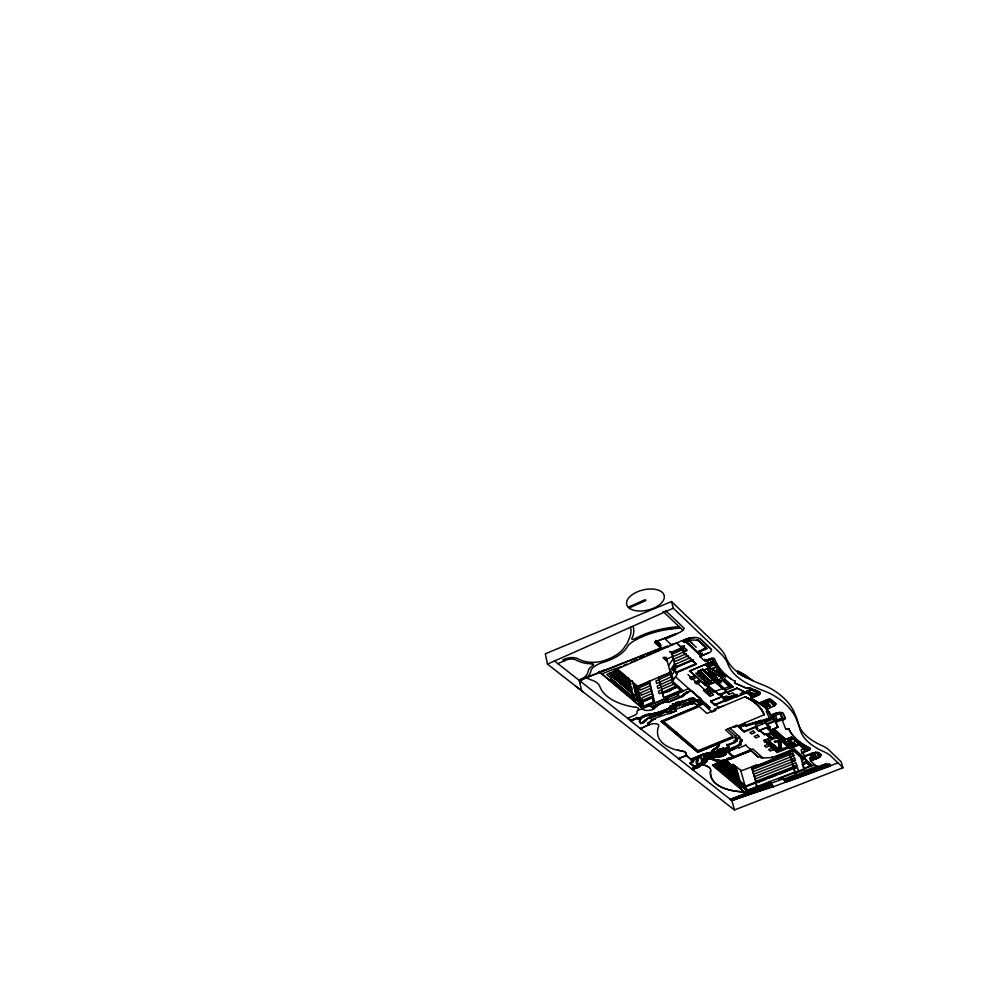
<?xml version="1.0" encoding="UTF-8"?>
<svg xmlns="http://www.w3.org/2000/svg" width="999" height="999" viewBox="0 0 999 999"><rect width="100%" height="100%" fill="white"/><g stroke="black" fill="none" stroke-linecap="round" stroke-linejoin="round"><path stroke-width="1.5" d="M712 751.847L711.962 751.423A5.02 2.323 -13.3 0 1 712.312 750.499L712.437 750.336M735.426 737.999L735.626 738.748L739.66 737.1L739.46 736.35M821.128 755.182L819.205 757.504L810.589 760.926L809.652 757.866L812.861 756.58L813.373 758.241L809.465 754.557M701.173 756.505A77.01 35.752 -11.8 0 1 701.96 760.851A8.329 3.846 -12.9 0 1 701.96 761.488L699.874 764.597L700.349 763.823C691.146 763.261 707.292 763.648 702.534 763.436M653.97 715.771L650.898 717.369L648.413 715.284L645.317 716.096L641.533 718.119L639.635 721.403L640.072 719.23L638.836 717.519M692.482 769.442L695.279 768.468L693.094 768.006L696.091 766.37L697.664 763.91L696.865 765.434M703.458 755.444L704.457 760.739L703.383 762.936M703.671 762.999L704.382 760.576M770.416 782.342L744.58 791.945A61.963 27.997 -13.9 0 1 710.464 772.04L710.714 770.254A13.362 6.106 -12.8 0 0 709.665 767.919L709.365 767.557A28.509 12.999 -12.6 0 0 701.46 764.36L702.11 763.785M759.902 694.155L760.276 693.306A3.709 1.786 -14.3 0 0 759.577 692.207L759.078 691.957A109.316 51.786 -12.7 0 0 755.344 690.309L755.294 690.122A109.303 51.786 -12.7 0 1 759.015 691.77L759.527 692.02A3.709 1.786 -14.3 0 1 760.214 693.106L759.252 694.717L751.098 698.114M696.191 762.037L696.703 760.726L696.415 763.086M696.89 761.925L697.19 763.086L697.926 759.802M698.039 760.089C697.015 757.017 698.426 760.801 696.99 762.537M712.986 752.172L712.811 751.423A4.171 1.936 -13.3 0 1 712.961 750.873L718.156 747.115A8.329 3.884 -13.2 0 0 719.405 744.392L718.606 742.931M821.141 755.319L820.504 754.482A48.963 21.903 -13.8 0 0 818.743 752.871L818.481 752.672A2.398 1.074 -14.5 0 0 817.569 752.384C812.549 751.623 785.089 763.973 815.109 752.759A5.07 2.273 -14.5 0 1 817.632 752.572A2.398 1.074 -14.5 0 1 818.543 752.846L818.805 753.059A48.963 21.891 -13.8 0 1 820.566 754.67M701.51 758.378L701.61 762.774M721.378 756.293L725.349 754.208L725.511 751.698M704.332 760.027L704.482 760.951L704.295 759.427L705.157 758.803A7.043 3.247 -13.1 0 1 713.298 757.067A13.449 6.231 -13.3 0 0 721.478 756.53C731.705 752.297 723.438 751.822 717.382 753.258C717.894 747.564 717.844 755.281 716.295 751.373M734.59 682.929L735.014 683.129A96.766 48.064 -15.6 0 0 738.673 684.665L746.503 688.149L750.386 688.099L746.553 688.348L738.723 684.864A96.766 48.064 -15.6 0 1 735.077 683.316L734.652 680.893M734.652 683.116L735.027 681.093M698.476 767.132L702.309 764.073A12.575 5.757 -13.1 0 0 701.186 764.959A9.865 4.545 -12.8 0 1 695.242 768.406C704.295 765.983 688.336 769.242 694.929 766.907M705.431 762.637L706.58 760.714L705.294 762.287M706.88 760.951C709.377 760.576 699.899 765.758 706.98 761.325M696.803 761.101C697.14 758.478 697.789 759.715 696.59 761.463M716.745 752.971L729.745 749.225L740.858 744.705L740.659 743.968M700.836 763.711L700.886 763.623A42.845 19.53 -13.5 0 1 701.498 762.624A8.329 3.846 -12.9 0 0 701.922 761.713M700.948 763.298L700.761 764.16M701.473 762.999L701.048 763.661M700.536 764.235L700.374 764.51A8.591 3.959 -12.8 0 1 694.118 768.131L694.48 768.706L692.419 769.542L694.417 768.456M700.336 764.884C696.353 766.171 693.281 771.952 700.099 764.21M821.091 755.431L819.093 757.142M668.518 665.834L673.164 658.703M669.854 670.966L674.512 663.848M671.191 676.123L675.873 669.018M767.507 708.616L760.426 702.472L763.161 704.395L769.804 701.648L774.15 706.093L775.898 703.858L771.216 699.625A3.059 1.461 -14.4 0 0 767.794 699.462L759.602 703.096L767.844 699.65A3.059 1.461 -14.4 0 1 771.265 699.824L775.948 704.045L774.512 705.918L767.557 708.815L766.92 706.655L764.235 703.771M685.077 648.289L686.825 649.912L682.954 651.598L696.003 663.686L675.749 672.364L677.235 674.2L672.539 681.293L683.628 691.158L642.744 708.478L599.45 672.065M671.952 669.567L672.539 668.631A7.093 5.944 -47.8 0 1 674.125 667.157L674.575 666.857A7.093 5.944 -47.8 0 1 676.985 665.883L677.022 666.021A7.093 5.944 -47.8 0 0 674.6 666.995L674.15 667.282A7.093 5.944 -47.8 0 0 672.577 668.756L671.952 669.567L674.238 671.615M712 751.548A5.02 2.323 -13.3 0 1 712.349 750.624L713.748 749.4M716.495 752.122L718.98 750.311M667.145 700.099L651.947 707.092L667.27 700.611L669.03 702.147L681.38 696.927L691.033 690.409L700.886 698.963L690.996 690.471M682.904 696.091L684.777 693.393M696.003 765.996L699.462 764.223M696.091 766.37L699.874 764.597M699.163 766.733L701.498 764.485A28.509 12.999 -12.6 0 1 709.39 767.682L709.365 767.557M671.728 645.129L665.222 639.135L675.861 634.49L675.486 633.89L654.657 642.182L678.845 632.842A12.962 6.606 -11.3 0 0 682.579 630.544L684.34 628.421L665.434 610.501M712.612 750.311L713.323 749.7M642.432 716.595L639.972 718.843L636.925 717.844L630.544 720.529M684.465 694.08L689.809 690.933M715.434 753.783C719.53 751.885 711.912 757.941 712.599 753.758M670.616 707.267L671.316 707.804L670.142 708.541A35.29 17.458 -12.7 0 1 650.324 715.059L648.563 714.934L650.224 714.672M670.953 707.055L669.817 707.704A35.127 17.383 -12.7 0 1 648.226 714.51L645.004 714.909M671.053 707.442L670.441 706.755L673.613 705.419L670.541 707.13L671.316 707.804M648.314 714.897A35.14 17.383 -12.7 0 0 669.954 708.116L671.216 707.429M713.611 754.732L715.484 753.733M717.507 747.664L717.344 746.89M704.982 759.49L706.63 760.501L705.257 759.54L704.407 760.027M714.173 749L716.857 747.389A7.505 3.496 -13.2 0 0 718.543 744.442L717.931 743.905L697.727 752.16L661.226 721.478L702.996 703.845L661.226 721.478M714.71 748.863L716.882 747.514A7.505 3.496 -13.2 0 0 718.581 744.567L718.543 744.442M819.005 757.105L819.854 756.493M713.561 753.433C714.922 757.642 722.377 754.145 725.311 752.334L725.112 751.585M712.212 755.556L718.93 755.244L725.848 752.759M686.45 692.544L685.701 693.531M782.329 720.529L785.426 718.456L782.329 720.529L785.701 728.895L788.748 728.746L785.701 728.895M697.002 765.396L695.341 766.345M715.421 754.507L716.882 753.283L720.304 752.996A15.996 7.443 -13.4 0 0 724.987 752.347L724.874 751.41L726.548 751.036A26.886 12.575 -13.4 0 0 729.695 749.937M723.513 750.699L719.18 752.459L726.111 751.51L737.05 746.228L737.799 747.052L726.161 752.072M728.021 750.749L728.221 751.498A28.809 13.474 -13.4 0 0 737.487 747.24L737.974 747.04M682.392 696.028L681.555 696.415M730.744 749.849L736.213 746.728L736.638 747.801M718.343 751.473L729.208 747.527L726.985 745.017M760.551 703.771L764.235 706.817L751.148 698.301L750.087 694.667L751.186 694.093M751.148 698.301L758.778 694.767M591.858 663.786L590.996 663.786A25.375 12.9 -9.9 0 1 581.668 662.362A40.36 20.617 -10.1 0 1 575.886 659.927L575.349 659.665A7.48 3.784 -9.3 0 0 568.581 659.34L567.819 659.527A9.703 4.908 -9.3 0 0 564.76 660.689L562.774 659.939A12.525 6.331 -9.3 0 1 567.095 658.241A10.24 5.182 -9.3 0 1 578.009 658.778A37.687 19.243 -10.1 0 0 583.416 661.063A22.665 11.526 -9.9 0 0 601.198 661.475L604.994 660.289A34.953 17.882 -9.8 0 0 623.788 648.201L625.099 646.178A24.088 12.15 -10.7 0 1 626.947 643.955L629.882 636.937A50.662 26.136 -9.7 0 0 630.419 627.272M695.242 766.37C693.418 767.232 696.078 764.759 695.716 766.558M713.461 754.307L715.421 753.333L703.408 755.256L703.845 757.479A78.484 36.439 -11.9 0 1 704.095 758.94L704.17 761.45A10.664 4.92 -12.9 0 1 703.82 762.324M616.883 669.118L682.305 640.521L684.365 642.444L686.738 641.37M704.782 757.03L704.532 757.13M718.468 750.461L719.43 750.124M695.616 766.183L694.904 766.133M714.223 754.482L715.409 754.183L715.072 752.597M715.059 754.345L713.373 754.807M675.586 634.24L677.197 633.503M778.346 748.563L778.92 748.089M628.259 607.217L645.029 599.7L645.878 600.499L629.12 608.004M793.506 710.664A198.339 93.219 -11.6 0 0 791.358 707.03A167.632 78.896 -12 0 0 776.71 692.295L773.85 690.384A119.992 56.856 -12.7 0 0 765.022 685.764C749.762 679.595 730.968 672.851 725.224 655.519A122.577 61.526 -12.1 0 0 718.081 646.341L671.528 601.56L545.317 653.771L547.477 664.123L734.452 809.977L842.994 767.731L841.058 761.688L829.582 750.574A59.003 26.386 -13.8 0 0 822.377 745.816A159.241 73.164 -16.8 0 1 809.764 738.636A126.136 57.892 -16.4 0 1 802.322 731.505L801.26 730.032A109.902 50.462 -16.1 0 1 799.125 726.148L798.488 724.525A111.164 51.036 -16.2 0 1 797.751 721.977A196.616 92.407 -11.6 0 0 796.702 718.156L793.506 710.664M842.994 767.731L831.505 756.655A59.153 26.286 -13.8 0 0 824.287 751.922A159.678 72.915 -16.8 0 1 811.663 744.779A126.473 57.692 -16.3 0 1 804.22 737.687L803.159 736.213A110.19 50.287 -16.1 0 1 801.023 732.342L800.386 730.719A111.451 50.862 -16.1 0 1 799.662 728.184A197.115 92.083 -11.6 0 0 798.613 724.375L795.416 716.907A198.851 92.895 -11.5 0 0 793.268 713.298A168.069 78.609 -12 0 0 778.621 698.613L775.748 696.703A120.305 56.656 -12.7 0 0 766.92 692.107C751.66 685.976 732.829 679.32 727.072 662A122.914 61.339 -12.1 0 0 719.917 652.859L673.314 608.229L547.477 664.123M600.849 671.453L605.044 669.63M621.003 666.595L616.72 668.468L637.512 686.35L641.196 701.423M623.863 665.359L626.723 664.11M631.006 662.25L636.713 659.765M639.572 658.516L643.856 656.655M646.715 655.406L650.998 653.546M653.858 652.297L656.718 651.061M669.817 645.354L673.676 643.668M694.967 637.662L688.323 638.498L682.504 640.721L686.987 638.811A11.863 6.081 -13.8 0 1 693.631 637.487L694.917 637.474A11.863 6.081 -13.8 0 1 700.187 638.686L711.463 649.55M684.49 645.816L681.73 647.015L683.129 652.247L696.191 664.335L675.911 673.014L674.55 667.819L693.431 659.715M681.793 647.277L684.377 646.153M672.389 654.033L669.505 651.385L671.49 652.297L682.866 647.364M610.202 673.226L611.425 678.458L610.289 678.958L635.052 699.837L633.341 700.574L633.179 699.924L634.952 701.41M671.59 652.684L682.966 647.752M683.516 649.225L672.265 654.108L672.939 656.668M664.972 657.866L666.308 657.292M673.014 656.355L666.533 659.153L664.285 657.117L662.949 657.692L667.494 661.8M672.664 656.78L687 650.574L682.192 646.091L680.381 646.877L676.261 642.557L680.007 646.028M665.534 660.027L666.87 659.452M557.854 663.648L564.76 660.689M686.238 653.771L673.613 659.228L674.288 661.8L688.336 655.744M627.896 677.984L628.546 680.694L616.008 669.455M706.468 647.714L699.088 651.36L706.768 648.051L701.71 643.244M698.938 650.973L699.263 652.01L706.942 648.713L698.85 641.021A10.952 5.594 -13.7 0 0 688.024 640.933L684.365 642.444M690.446 657.717L674.962 664.372L675.636 666.957L691.133 660.289M702.334 653.196L699.562 654.382L700.237 656.88L704.807 661.151L709.939 658.878M629.782 685.789L613.411 671.34L614.023 673.925L630.394 688.348L629.782 685.789L631.543 687.3L632.167 689.847L630.394 688.348M705.157 758.803L707.754 758.828L706.917 759.59M699.263 652.01L702.772 655.307L708.466 652.859M702.772 655.307L708.516 653.046A5.37 2.722 -13.9 0 0 711.525 649.75L700.237 638.885M700.237 656.88L702.821 655.506M674.625 668.081L692.145 660.551M637.512 686.35L671.216 671.89M649.275 681.718L637.599 686.725L633.391 683.116M658.716 677.672L671.316 672.265M649.662 683.241L639.535 687.574L640.159 690.109L650.287 685.776M671.74 673.776L655.968 680.956L656.618 683.491L660.077 682.017L660.714 684.552L657.255 686.038L657.904 688.586L672.315 682.005M707.717 659.952L709.927 659.003A4.371 2.198 -13.9 0 1 711.051 658.616L713.161 658.341A2.098 1.049 -14 0 1 714.372 658.828A111.676 56.056 -12.1 0 1 715.858 661.825L716.645 663.611M707.579 659.964L709.989 659.203A4.371 2.198 -13.9 0 1 711.113 658.816L711.5 658.716A4.371 2.198 -13.9 0 1 713.061 658.528A2.098 1.061 -14 0 1 714.435 659.028M780.669 712.874L783.191 719.268L775.761 722.439L775.199 721.253M672.402 676.311L660.077 682.017M635.052 699.837L633.816 694.667L632.492 695.242L628.483 678.608M671.815 678.458L673.164 677.884M708.591 662.911L689.36 671.141L709.19 662.924L709.477 663.96L706.33 665.309L706.53 666.058M675.037 677.522L675.898 677.147L710.014 707.717L708.091 708.516M650.923 688.311L640.784 692.657L641.408 695.192L651.56 690.858M673.064 678.858L660.714 684.552M711.263 662.062L713.149 661.65M706.455 664.909C715.609 662.112 702.796 665.346 707.567 665.446L713.211 663.036M703.121 669.13L697.851 671.465L702.522 669.255L705.731 672.339M714.073 664.697L708.316 667.557L711.3 669.005L716.083 666.97L714.747 664.872M716.283 681.193L714.073 679.158L710.339 681.043L700.848 671.665L708.591 680.631L700.961 671.915M666.545 658.116L673.164 683.628L674.5 683.054M705.893 681.568L698.801 672.627L706.018 681.817L703.034 683.079L689.909 670.941L702.984 682.879L705.956 681.618L702.921 682.829M709.34 668.056L703.92 670.067M696.041 672.851L696.328 673.888L698.801 672.627M702.572 669.455L711.875 678.546L703.833 670.479L704.507 670.404M649.35 680.968L654.932 703.308L653.933 702.472L643.456 706.917L642.195 701.773L638.636 698.763L637.325 699.325L633.304 682.742M652.197 693.418L642.032 697.752L642.657 700.299L652.834 695.966M674.387 683.953L661.688 689.372L662.662 692.22L659.19 693.693L658.541 691.133L662.012 689.66M712.774 677.959C692.569 662.437 717.157 678.171 711.825 678.358M720.341 681.056L720.891 683.004L717.582 679.932L717.045 677.984L708.016 670.092L722.727 677.759L714.672 681.168L714.073 679.158M719.268 673.251L725.137 676.76L709.278 667.856L703.97 670.254L705.481 671.478L704.045 670.004M708.066 670.292L708.716 670.017M709.278 667.557L711.251 669.118L716.271 666.982L715.409 667.594M676.473 685.913L662.662 692.22M696.328 673.888L699.063 676.41L700.786 675.674M642.195 701.773L652.659 697.327L653.309 697.889L649.188 681.343M664.26 698.501L664.46 699.275L662.175 693.281L677.235 686.887M716.945 670.129L714.972 670.966L711.338 668.618M678.696 686.538L662.637 693.368L663.711 697.614L681.143 690.222L681.318 690.871L663.473 698.426M714.897 670.704L717.007 670.317M667.057 692.057L671.291 690.259M712.075 673.501L712.911 673.151M698.988 676.123L701.723 678.621L702.772 678.171M715.022 671.153L716.97 672.102L718.493 671.453M716.97 672.102L718.568 671.678M719.417 673.776L720.341 673.064L717.032 672.327M708.928 679.595L710.401 680.931L714.123 679.345M708.978 679.795L701.186 671.603M703.883 670.666L711.738 678.608L713.036 678.159M643.98 707.379L648.076 705.644M654.595 703.034L664.135 698.988M683.304 690.871L688.673 688.598M708.528 680.444L701.048 671.653M709.015 681.618L706.093 682.841L705.818 681.817M722.826 675.624L723.551 675.112M704.208 684.015L709.515 681.768L704.27 684.203L712.762 691.558L714.522 691.458L707.779 685.277L705.956 685.202M649.775 704.645L651.685 706.867L667.007 700.386L665.309 698.913M666.633 698.351L668.331 699.824L678.633 695.466L678.433 694.692M700.848 672.29L709.253 682.504L711.088 681.73L710.739 680.456M689.797 690.983L687.462 692.357M725.137 676.448L724.025 675.361L725.399 676.648M722.677 677.572L709.003 671.465L708.628 670.142M725.349 676.448L711.288 669.005M705.494 685.177L715.446 681.793M627.647 718.256L633.403 715.821A5.794 2.835 -12.3 0 0 637.037 712A3.521 1.723 -12.5 0 1 639.085 709.715A3.521 1.723 -12.5 0 1 643.269 709.627A8.342 4.096 -12.6 0 0 650.824 710.089A4.708 2.31 -12.6 0 0 654.432 708.166A18.157 8.841 -12.9 0 1 659.078 704.495A10.952 5.357 -12.9 0 1 668.955 701.76M707.579 684.74L714.984 681.618M650.424 705.906L653.895 708.753L649.575 705.581M670.304 701.173L681.206 696.178M707.779 685.277L715.609 682.192L722.364 688.598L724.5 689.223M715.659 682.379L722.826 688.611M723.288 688.636L716.058 682.217M713.998 679.27L724.2 688.686L724.824 690.371L733.066 686.925L724.837 679.083L716.608 682.816M716.47 682.829L724.837 679.083M554.433 660.963L630.569 720.554L636.887 717.894M630.444 720.142L630.669 720.941L636.975 718.281L639.822 719.38A9.141 4.433 -12.5 0 0 640.084 722.477L640.809 723.588L643.98 722.527L643.381 721.465L645.916 720.704L645.242 719.767M630.869 720.941L636.912 718.393M637.612 718.493L638.898 717.956M638.998 718.343L637.712 718.88L637.549 718.056M672.339 703.97L672.639 704.745L679.058 702.796M692.657 701.161L693.356 701.91L695.853 700.861C687.974 696.528 678.259 705.681 670.042 706.368C670.379 708.166 674.238 707.604 672.527 706.193L670.816 706.917M669.954 705.981L670.242 706.755L673.314 705.032M673.114 706.992L670.766 706.68M689.56 699.45L683.204 701.847M657.067 715.009L658.741 715.059L656.68 714.884L655.806 713.848L657.579 713.099L658.166 713.761M671.303 707.329L673.014 706.605M671.665 707.367C672.901 709.09 670.529 706.468 673.388 706.643L673.963 707.454L672.165 708.241M655.906 714.235L657.667 713.486L659.028 714.672L655.406 716.046L654.944 715.359M673.551 707.579L674.425 708.466L676.448 707.155L675.574 706.106L678.408 704.907L679.058 705.769L680.881 704.582M671.765 707.754L673.863 707.067M643.381 721.465C647.514 722.277 643.294 718.98 647.302 719.43L646.902 718.631L649.175 717.669C651.46 720.566 652.272 715.059 652.597 717.557M655.806 713.848L656.593 714.51L658.741 713.523M675.674 706.493L678.408 704.907M646.99 719.005L649.175 717.669M652.147 716.708L654.82 715.584M672.802 709.128C668.056 711.812 672.552 709.265 673.613 707.467M678.821 705.606L680.806 704.682M652.11 716.982L655.044 715.746M652.497 717.17L649.887 718.269L652.697 717.17L651.847 716.458L652.035 717.095M658.678 713.623L660.102 714.809L661.738 714.123L661.226 713.386L664.372 712.299M680.744 704.794L683.828 704.158M674.188 708.303L674.762 707.604M683.766 704.27C685.888 704.033 688.548 702.047 688.586 702.959M659.939 714.535L664.273 712.524M683.403 703.97L684.003 704.432L686.276 703.046M688.236 702.647L690.259 701.373M659.877 714.647L661.613 713.386M664.11 712.25L666.408 711.45M707.829 685.476L714.585 691.658L722.364 688.598M666.683 712.025L671.216 710.926L670.566 710.064M690.659 702.072L695.953 700.474L695.816 699.675M664.048 712.362L666.92 712.187L671.503 710.539L670.953 710.064M690.122 701.598L690.896 702.235L692.719 701.048L693.356 701.91M724.2 688.686L729.32 686.538L733.066 686.925M691.745 699.387L691.558 698.538L694.005 698.676L696.39 700.561L700.449 698.863M685.227 705.594L688.299 704.52L674.412 709.939L675.786 711.126M706.917 753.246L709.302 752.759L703.371 754.108L690.908 759.24L686.313 755.331A10.952 5.107 -12.7 0 0 682.13 751.098L677.647 750.249A59.103 28.134 -13.5 0 1 658.915 725.549A6.631 3.197 -12.5 0 0 649.4 724.687L647.702 723.276L651.598 721.091C648.588 719.967 662.337 716.857 650.849 720.629L651.398 721.091M693.219 699.387L694.068 699.1L697.939 702.359L701.735 700.761L700.586 699.737L696.69 700.948M669.243 713.873L675.948 711.001L654.382 718.431L655.144 718.905M701.822 700.374L697.764 702.085L694.068 699.1M649.912 722.352L647.539 723.401L649.238 724.812M697.689 702.197L701.76 700.486M701.785 702.871L696.615 705.032L694.692 703.234L696.69 704.919L701.748 702.747L711.975 711.975L715.958 710.314L714.909 709.377L745.054 696.827L746.59 697.564A102.547 48.601 -12.6 0 1 763.411 713.061L764.148 714.722L734.365 727.309L733.566 726.585M726.872 692.02L720.366 695.217L720.042 694.068L722.564 696.365M726.935 692.22L737.012 688.074L744.854 691.882M727.172 692.544L737.175 688.361L745.266 692.507L751.398 689.947L757.529 692.519A2.298 1.111 -14.3 0 1 756.83 694.38L750.936 696.84L752.185 697.539M724.575 700.998L714.76 705.094L710.639 701.286L722.364 696.365L722.876 697.527L726.623 695.953L728.521 697.702L736.288 694.455L736.937 696.703L748.588 691.783L755.132 694.517L756.68 693.868M710.676 701.41L722.602 696.503M735.064 694.555L728.596 697.265M725.973 699.238L737.137 694.58M723.388 698.651L723.888 700.436L737.175 694.979M741.345 694.567L740.434 693.718L745.079 691.87M710.639 701.286L714.647 704.807L725.224 700.336M745.117 691.995L740.621 693.718L741.57 694.705L740.434 693.718M746.34 691.483L750.024 689.947M714.647 704.807L725.074 700.461L724.437 699.874M740.509 693.98L745.167 692.045M746.378 691.545L749.999 690.034M723.888 700.436L725.037 701.485L748.626 691.683L755.169 694.417M753.621 693.493L750.361 694.854L746.003 692.732M646.653 714.847L641.196 716.957M762.2 703.771L761.725 702.896L762.949 703.696L766.058 702.334L770.416 706.768M766.92 706.655L769.904 705.431L770.341 706.88L765.983 702.447M739.347 726.735L744.842 724.487L745.853 725.224L760.339 720.754L761.3 722.464M746.016 726.198L744.842 724.487L739.16 726.735L739.597 727.622L745.092 725.361L746.016 726.198L760.514 721.74M776.722 712.824L771.453 714.959L776.785 713.011A3.034 1.424 -14.4 0 1 779.532 712.574L782.592 712.762L779.857 712.449M771.977 716.258L779.67 713.923A2.448 1.149 -14.4 0 1 780.331 714.41L781.955 718.418M773.651 716.033L771.29 717.207L775.474 715.496M745.766 725.324L760.664 720.716L761.413 721.415L772.239 716.97L771.865 715.721M761.188 721.728L772.726 717.007M767.919 728.883L769.73 730.569L777.759 727.297L773.863 717.744L765.022 721.428L766.658 724.737L770.142 727.971L767.919 728.883L767.357 727.135L758.616 730.694L769.754 726.66L770.142 727.971M765.671 722.027L774.562 718.393M724.088 705.556L714.285 709.278L715.109 710.027L706.955 713.423L699.213 706.555L663.561 721.478L698.076 750.649L732.866 736.425L725.511 729.894L737.037 725.162L743.918 731.38L755.619 726.598M775.536 718.531L773.563 719.342L772.202 716.046M686.338 755.456L678.558 758.628L686.338 755.456L690.833 759.34L701.248 755.107A18.194 8.379 -13.1 0 1 711.675 752.509L715.159 752.247L714.959 751.498M765.434 722.814L764.972 720.891L755.469 724.849L755.993 726.673L765.434 722.814L769.754 726.66M772.052 716.071L773.463 719.455L774.275 719.118M739.597 727.622L744.168 731.905L757.417 726.648M775.311 720.179L777.085 719.467L775.236 714.922M774.337 718.681L775.236 720.304L766.458 724.05M684.178 705.831L682.255 706.73M735.913 735.863L736.126 736.613L697.752 752.284L661.201 721.353M782.704 717.894L775.311 720.916L777.859 727.122L769.73 730.431L772.152 732.679M766.658 724.737L782.704 718.106M755.868 727.122L756.518 729.045L757.941 728.458L755.993 726.673M735.813 738.748L736.026 739.497L739.185 738.199L742.282 740.958L740.209 741.795L739.997 741.046L741.071 741.845M734.165 740.209L734.377 740.958L736.937 739.909L735.626 738.748M734.764 741.708L737.337 740.659L737.125 739.909L734.565 740.958L735.526 742.369L727.197 745.766M726.598 744.267L726.81 745.017L735.314 741.62L735.526 742.369M701.186 756.505L691.196 760.576L692.619 761.762M701.535 758.391L701.073 756.63L691.383 760.576C696.553 764.26 683.353 760.826 694.842 766.533M701.161 757.005L692.319 760.414M693.943 760.152L691.882 760.988L692.906 762.125M697.027 758.915L695.853 759.39L696.715 759.427M693.868 760.376L695.754 759.028L696.166 759.652M691.97 761.363L694.03 760.514L693.631 759.889L694.03 760.514M723.226 749.038L729.008 746.777L726.81 745.017M692.806 761.762L690.109 762.774L694.655 766.533L693.643 766.945A1.424 0.649 -12.8 0 0 692.856 767.731A1.424 0.649 -12.8 0 0 693.806 768.144L693.943 768.456M740.896 741.845L741.096 742.594L739.297 743.331L740.858 744.705M785.339 739.572L774.512 729.495L770.479 731.131L772.215 732.866L776.123 730.856L772.215 732.866M578.671 680.044L584.09 677.559A22.827 11.451 -9.2 0 0 588.086 671.778L588.199 671.166A14.648 7.318 -9.8 0 1 590.222 667.644A22.303 11.114 -9.9 0 1 592.557 665.696L593.406 665.122A2.273 1.136 -9.7 0 0 591.858 663.786M579.957 681.081L586.987 677.459A25.549 12.812 -9.2 0 0 590.896 670.953A11.976 5.982 -9.8 0 1 592.544 668.069A19.643 9.79 -9.9 0 1 603.296 662.312A37.75 19.306 -9.8 0 0 613.673 658.279L615.971 657.055A37.75 19.306 -9.8 0 0 627.36 646.84A21.316 10.752 -10.7 0 1 633.516 641.196A55.145 27.46 -11 0 1 677.185 628.359L680.731 628.184M763.124 702.334L768.681 700.074L769.592 700.948M763.273 702.347L769.342 700.624M761.875 703.408L768.943 700.561A2.435 1.161 -14.4 0 1 771.228 700.848L774.937 704.67A1.673 0.799 -14.4 0 1 775.074 705.057L775.099 705.344M770.541 731.318L774.575 729.682L785.264 739.385L776.123 730.856M729.083 748.526L723.85 750.586M771.715 731.181L771.34 730.419M737.574 745.291L740.846 743.968M762.225 732.479L764.435 734.502L766.67 734.165M730.981 748.388L736.6 746.103L737.162 746.603M760.089 730.706L764.497 734.752L766.183 734.065L770.991 738.249L766.183 734.065M766.595 734.265L770.816 732.554L775.037 737.449L776.81 737.562M706.817 759.215L707.442 759.377M767.17 734.727L771.428 738.286L775.037 737.449M776.186 731.043L770.991 733.141M771.877 738.311L767.557 734.577M772.264 738.149L767.994 734.602M768.443 734.627L771.166 733.728L774.987 737.262M771.216 733.915L775.474 737.474L771.615 733.766M771.665 733.953L775.873 737.324M772.052 733.79L776.76 737.374M772.939 733.853L774.35 733.491L773.064 732.429M736.638 746.428L736.438 745.679L738.985 747.926L745.754 745.192L750.911 749.787L750.699 749.038M770.828 737.699L764.11 740.621L776.897 751.31M764.11 740.621L770.491 738.036M770.604 738.411L771.428 738.286M776.71 737.574L764.809 742.382L764.11 739.997M726.523 758.94L729.844 757.604M744.68 792.307L712.587 765.259L723.938 760.264C718.706 764.16 713.286 757.741 707.854 759.203M779.42 749.425L769.53 741.97L766.733 742.831L769.53 741.633L779.158 749.512L778.371 741.857L783.716 739.697M712.587 765.259L752.871 748.988L762.836 757.879M812.349 765.571L794.33 748.775L772.239 757.617L761.013 757.929L759.34 756.443L758.066 756.955L750.973 750.636L715.172 765.097L741.782 787.587L742.831 787.175L747.252 790.921L745.916 786.076L755.531 782.267L756.53 783.129L751.585 767.057L756.817 764.959L741.345 770.816L732.804 764.235L736.126 767.095L741.62 786.975L742.657 786.563L747.09 790.309L794.692 772.077L795.379 772.689L798.663 771.39L797.302 767.244L794.018 768.556M751.423 750.574L731.168 758.753L730.531 758.204L734.889 756.468M769.53 741.97L770.928 742.607M774.275 741.42L775.886 742.207M774.35 741.67L775.037 742.02M777.397 740.771L782.604 738.673M781.767 739.335C764.922 721.665 779.17 741.283 784.827 739.347M719.18 765.134L719.367 767.369L721.228 766.62M783.266 740.396L791.67 737.05A130.37 59.865 -16.2 0 0 793.418 738.91L793.506 738.998A139.435 64.023 -16.4 0 0 796.365 741.57L800.773 744.804A172.328 79.208 -16.8 0 0 805.144 747.464L807.667 749.525L804.52 750.773L804.02 748.825M716.558 764.335L719.68 766.97L721.166 766.37L740.509 782.966L741.558 782.554M790.346 740.147L792.494 739.285L792.294 738.611M706.942 755.531L707.13 756.28L709.015 755.644A16.246 7.468 -13 0 0 707.105 756.018L703.945 757.005A7.68 3.546 -13.1 0 1 707.105 756.018L711.763 755.182M777.035 749.138L774.675 750.074L767.919 744.105L770.803 742.657M789.472 737.662L791.545 743.543L794.43 742.394L794.217 741.695M787.15 745.341L788.486 746.59M781.505 750.037L782.529 749.362C782.479 747.739 781.255 750.012 777.422 751.31L775.748 750.124M777.896 751.111L776.273 750.112M787.274 745.291L787.324 745.928L787.037 744.979M776.797 750.112L778.421 751.111M788.273 745.878L788.923 747.577M725.599 759.889L734.665 767.669L736.725 766.845M776.323 751.148L775.224 750.137L777.022 752.21L775.786 751.086L787.462 746.99M781.78 740.346L787.986 746.403M792.07 744.917L795.354 743.593M736.226 767.444L734.764 768.031L725.699 760.251M781.468 749.787L782.342 749.362M781.78 740.484L787.986 746.877C799.163 747.564 782.866 726.41 792.482 746.528M789.36 746.89L789.909 748.251L798.913 744.642M805.943 747.901L800.224 744.417L789.472 748.738L789.098 747.489L798.601 743.681M775.861 751.335L777.147 752.509L789.173 747.689M736.613 768.88L735.152 769.467L724.962 760.726M792.507 746.128L789.21 747.839L781.905 740.434L787.449 745.878M789.098 746.877L789.984 748.151L798.988 744.53L804.133 749.55L807.279 748.288L807.667 749.525M691.071 637.961L685.739 639.31M737.274 771.278L735.813 771.865L723.376 761.226M772.789 758.116L772.052 757.005L772.789 758.116L792.944 750.037L802.672 759.078L804.57 758.316M752.122 767.532L794.367 750.636M789.372 753.034L752.222 767.894L751.685 767.419M737.949 773.688L736.475 774.262L728.583 767.519M789.797 754.47L793.218 753.308L752.622 769.317L752.085 768.855M804.357 748.563L801.111 749.862L802.047 752.946L805.681 756.343M804.207 749.45L807.105 748.288M738.611 776.086L737.137 776.673L729.245 769.942M793.056 753.171L793.943 755.706L790.521 756.867M801.997 752.759L807.954 750.374A4.708 2.123 -14.4 0 0 810.052 749.125A1.823 0.824 -14.4 0 0 810.002 748.226L809.215 747.814A170.03 78.147 -16.8 0 1 800.599 742.544A136.726 62.775 -16.4 0 1 793.618 736.263L792.432 734.839A120.854 55.519 -16.1 0 1 790.709 732.404L790.197 731.568A120.854 55.519 -16.1 0 1 788.873 728.983M802.047 752.946L808.004 750.561A4.708 2.123 -14.4 0 0 810.114 749.3A1.823 0.824 -14.4 0 0 810.064 748.413L809.277 748.001A170.042 78.147 -16.8 0 1 800.661 742.732A137.188 62.974 -16.4 0 1 792.494 735.027A120.854 55.507 -16.1 0 1 790.771 732.592L790.259 731.755A120.854 55.507 -16.1 0 1 788.923 729.17L788.686 728.558M739.272 778.496L737.811 779.083L729.907 772.364M737.786 755.319L750.836 750.137L758.066 756.955M791.233 759.265L794.667 758.104L753.983 774.113L753.433 773.638M727.921 765.109L730.569 774.787L738.473 781.505L739.947 780.918M814.073 752.659L811.413 753.646L815.309 757.329M794.505 757.966L795.391 760.514L791.957 761.675M740.446 782.729L741.483 782.317L745.978 786.313L797.302 767.244M801.66 760.514L805.519 758.978M597.939 672.939L586.925 677.197A25.549 12.812 -9.2 0 0 587.574 676.573M599.35 672.377L660.976 647.951L654.645 642.195M656.892 640.996L660.052 643.88L661.038 648.214L586.763 677.659L586.575 676.822L587.874 678.583L586.7 677.359M802.384 762.924L806.255 761.388M754.794 778.446L755.331 778.908L795.953 762.774L796.84 765.334L793.406 766.495M810.526 760.739L819.143 757.329M743.381 785.226L745.341 786.887L754.657 783.191M755.993 782.667L793.418 767.831L793.943 768.306L789.26 752.672M805.656 772.127L804.47 771.028L802.422 764.26L808.366 761.85M802.497 764.51L807.567 762.499M757.966 782.554L766.608 779.145M769.48 777.996L776.673 775.149M779.557 774.013L786.75 771.153M806.93 763.161L802.422 764.26M803.708 768.506L810.052 765.996L809.24 763.323M710.726 770.579L710.426 771.915A61.963 27.997 -13.9 0 0 744.58 791.945L756.892 787.112L758.953 789.847L757.717 788.798L751.585 767.057M778.458 778.958L814.647 764.66M748.75 791.77L758.378 788.448L757.067 787.412M730.556 799.537L747.177 792.981M759.065 790.446L730.494 799.312L770.791 783.628L772.002 784.702L772.264 785.664L731.917 800.624L630.669 720.941M838.498 762.699L786.3 782.105L782.816 779.008L782.18 776.735L783.691 779.232L795.441 774.6L796.64 775.674L805.481 772.127M804.47 771.028L817.831 765.758M758.753 789.784L772.002 784.702M796.128 775.212L805.157 771.653L800.199 755.694M817.432 767.195L823.313 764.872A16.359 7.193 -14.4 0 1 826.847 764.372L828.97 764.272A1.461 0.649 -14.5 0 1 829.632 764.397L830.793 765.734L786.25 781.917L785.039 780.843L827.509 764.847M783.691 779.232L784.902 780.306L823.363 765.059A16.359 7.193 -14.4 0 1 826.91 764.56L829.02 764.46A1.461 0.649 -14.5 0 1 829.682 764.585L829.657 764.41M796.89 776.548C795.241 776.822 805.331 769.542 807.242 774.525M821.915 766.57L825.424 765.184L825.674 765.983M830.369 765.159L785.888 781.73M703.408 763.548L704.77 762.574L700.349 763.823M726.86 691.433L718.706 694.717L714.285 690.571M816.021 759.065L814.522 752.871M689.01 699.587L692.195 698.888L692.007 698.076M723.776 748.9L722.464 749.275M726.623 751.36L729.745 750.261M769.342 781.405L769.967 783.666L782.816 779.008M789.198 752.072L796.44 776.248L805.469 772.689M786.25 781.917L773.488 786.737L772.215 785.489L730.569 799.425M784.902 780.306L785.089 781.031L820.691 767.944M773.426 786.55L731.867 800.449L734.452 809.977M705.544 756.73L704.582 757.155L704.345 756.38M766.895 705.669L765.858 706.043L766.92 709.652L770.354 715.009L771.553 715.159M766.92 709.652L767.969 709.278L766.445 707.379M702.285 754.632L703.371 754.108M719.38 750.074L720.117 750.724M640.609 723.313L644.068 722.165L643.568 721.478M713.236 754.37L713.91 755.119M711.013 754.058L711.45 755.756L710.801 755.444A7.018 3.247 -13.2 0 0 713.311 755.019L713.91 754.832M706.343 756.48L705.419 756.83L705.344 755.993M705.868 755.818L705.606 756.368M745.379 725.724L769.342 718.194L766.221 711.138M746.166 725.187L745.404 724.5L739.235 726.985L743.918 731.38M726.448 752.06L727.085 751.872M713.548 754.882L711.9 755.281M722.502 749.337L720.379 749.774M705.731 753.533L704.557 753.87M678.259 702.522L691.021 698.563M683.104 701.46L683.791 701.273M683.915 701.723L677.659 703.096M704.357 756.068L703.658 756.193L703.358 754.52M703.908 756.593L707.167 755.818M713.049 754.495L712.349 754.607M713.361 755.032L712.175 755.232M720.404 749.837L719.667 749.163M708.141 758.815L709.203 758.553M726.036 751.198L725.911 751.236A14.073 6.543 -13.4 0 1 724.887 751.473M688.299 704.52L694.817 703.271M704.332 756.006L705.032 755.893M706.88 756.343L706.143 755.744M706.867 754.632L706.593 756.48L706.181 754.769M690.047 699.225L691.121 698.988M705.007 755.831L709.14 755.032M721.428 749.612L722.165 750.237M777.172 740.746L778.508 741.807L779.295 749.487M780.893 744.243L781.218 745.179M781.593 749.537L780.706 740.946L781.593 749.537L781.243 748.351M705.694 755.669L707.754 755.244M712.362 754.67L711.663 754.807M711.6 755.669L712.562 755.544L711.925 753.908M691.52 703.895L690.446 704.12M721.453 756.268L720.754 756.418A12.9 5.982 -13.3 0 1 713.573 756.792A7.605 3.496 -13.1 0 0 705.431 758.328L704.245 758.978L703.771 756.655M679.645 702.235L680.344 702.097M712 755.144L710.801 755.444M814.435 752.559L815.671 752.472M707.742 755.831L708.478 756.106M707.729 756.181L709.652 755.556M678.259 702.484L672.439 704.357L673.613 705.419M710.164 755.843L711.725 755.706L711.238 754.033M709.278 752.634L712.15 752.272M711.788 658.329L713.136 660.376M715.296 759.615C714.597 761.013 709.989 756.543 707.629 758.99L707.429 758.253M711.438 754.782L710.476 754.944M676.161 702.796L676.872 702.697M676.273 703.209L676.972 703.121M822.839 764.947L824.787 764.71M709.115 755.107L710.501 754.882M710.501 752.584L711.688 752.434M718.818 752.172L722.914 752.147M709.565 755.906L710.901 755.818M719.055 752.846L719.255 751.797L719.43 752.422M723.938 760.264L719.093 761.026M718.094 760.676L724.862 760.301L724.662 759.565M679.245 626.773L677.597 626.848A57.905 28.834 -11 0 0 642.757 634.902L634.09 639.023A1.399 0.712 -10.5 0 1 632.429 639.348A1.399 0.712 -10.5 0 1 631.818 638.611A53.484 27.585 -9.7 0 0 633.179 626.673M716.021 752.309L717.919 752.16M716.92 753.209L714.897 753.646L715.084 754.682M713.985 752.347L716.982 752.21M714.51 753.271L713.448 753.296A16.321 7.505 -13.1 0 0 704.008 755.044M717.757 761.038L718.805 760.763L718.606 760.014M717.981 760.763L715.671 760.439M693.493 698.189L692.757 699.35M778.508 741.807L779.382 750.099L779.108 749.188M635.339 707.142L636.188 707.367A4.833 2.373 -12.4 0 1 638.361 710.002L638.324 709.877M677.622 750.124L682.105 750.973A10.952 5.107 -12.7 0 1 686.276 755.207M710.826 758.403L711.663 758.578M715.321 760.351L716.133 760.539L715.933 759.789M715.808 760.451L711.5 758.578M693.905 698.289L694.717 698.988M752.022 698.801L759.602 703.096M752.472 689.947L756.156 691.495M752.422 690.034L757.267 692.07A2.148 1.036 -14.3 0 1 756.605 693.83M706.093 759.053L705.769 758.253M750.324 687.911L755.344 690.309M697.814 764.397L696.578 763.124L697.814 764.447M706.568 665.297L707.679 665.834M706.33 665.309L707.629 665.946L713.311 663.436L709.003 659.365M746.615 691.608L749.887 693.194M737.899 673.451L744.68 676.798A100.437 48.514 -12.8 0 1 747.015 678.096M737.349 671.565L744.143 674.924A100.362 48.564 -12.8 0 1 752.584 680.519M735.089 681.281L734.702 681.093A95.155 47.265 -15.6 0 1 730.556 678.646L725.749 675.024A122.552 61.001 -16 0 1 718.393 666.683L717.419 664.972M675.973 731.98L676.198 732.08A14.535 6.918 -12.6 0 1 677.709 733.278L678.034 733.716M722.727 677.759L708.778 670.079M750.087 694.667L750.961 695.167M706.443 759.215L706.018 758.353M761.937 702.896L763.011 703.596M761.163 702.946L762.137 703.571M775.861 748.326L768.818 743.468L778.471 751.26M768.755 743.556L775.686 748.338M760.751 702.547L764.822 705.731M770.978 742.756L772.339 743.905M772.327 743.855L775.399 746.29M798.488 742.582L799.5 743.293M798.463 742.694L796.94 741.545M583.016 691.857L575.037 685.651M629.495 719.392L627.684 718.281M796.54 741.47L796.278 741.258A139.423 64.036 -16.4 0 1 793.418 738.686M725.199 676.648L722.477 674.3M627.759 718.244L630.569 720.554M690.396 763.149L694.642 766.658M649.75 722.477L649.188 722.015L651.598 721.091M649.987 718.656L649.113 717.781L647.389 719.055M611.313 679.295L634.902 699.188M712.487 764.897L716.47 768.531L718.343 767.769L717.082 763.099M717.407 769.043L744.58 791.945M643.456 706.917L639.884 703.908L638.049 704.12M599.325 671.54L627.434 695.192M629.745 697.14L642.744 708.478M631.63 693.481L633.403 694.979L631.405 690.734L614.622 676.51L615.234 679.095M749.225 793.281L747.402 790.621M722.327 770.666L725.736 773.551M734.802 781.218L741.62 786.975M611.425 678.458L606.768 674.525L617.657 669.792L617.494 669.13M611.176 678.571L644.33 706.543M707.03 759.677L706.343 758.528M610.227 672.777L613.798 675.799M636.238 694.829L639.66 697.739L640.284 700.299M717.107 763.373L729.894 774.225L729.233 771.79L718.518 762.687L719.68 766.97M657.891 713.873L658.841 714.672M658.641 714.672L657.929 714.372M610.239 674.725L633.816 694.667M747.489 790.933L748.838 792.07M609.652 674.362L633.878 694.929M636.85 697.389L642.057 701.86L643.094 706.106L639.735 703.259L638.636 698.763M716.233 764.66L747.252 790.921M747.552 791.158L748.963 792.357M656.006 713.848L656.655 714.397M721.078 762.986L728.571 769.367L727.909 766.945L721.49 761.463M634.989 689.722L638.423 692.644L639.035 695.192L635.614 692.282M651.823 706.58L653.771 708.229M651.947 707.092L653.895 708.753M614.323 670.054L630.931 684.74L630.319 682.205L628.546 680.694M634.377 687.187L637.799 690.097L637.187 687.562L633.766 684.64M721.64 762.487L720.841 761.513M757.841 788.748L759.015 789.759M628.571 678.995L615.958 668.343L602.035 673.826M671.877 708.628L672.901 709.515M755.481 780.856L756.018 781.318L796.84 765.334M761.937 786.438L763.049 787.399M671.316 710.539L670.766 710.064L673.189 709.128L671.965 708.241M673.963 707.454L673.388 706.643M675.948 711.001L674.575 709.802L675.986 711.126M670.242 706.755L671.403 707.717M730.706 758.815L729.807 757.479M761.825 786.076L762.949 787.037M675.973 706.106L676.735 706.768L674.362 707.604L674.425 708.466M766.395 784.677L767.507 785.651M676.535 706.768L675.774 706.106L678.346 705.019L679.058 705.769M766.445 784.852L767.569 785.826M675.574 706.106L676.448 707.155M672.639 704.745L673.701 705.806M718.581 744.567L717.931 743.905M754.12 776.036L754.657 776.51L795.391 760.514M752.759 771.24L753.296 771.715L793.943 755.706M662.175 693.281L662.824 693.855L658.616 677.297M770.716 783.728L771.827 784.702M772.14 785.189L770.466 782.529M769.967 783.666L773.488 786.737M676.947 693.98L678.633 695.466M686.725 703.746L686.138 703.271L688.523 702.272M734.377 740.958L735.314 741.62M708.079 670.154L715.684 676.723M726.997 692.195L729.42 694.63L724.824 690.371M740.209 741.795L741.096 742.594M677.734 687.187L681.143 690.222M673.164 683.628L681.318 690.871M736.026 739.497L737.337 740.659M739.048 737.349L742.257 740.209M727.609 729.033L736.126 736.613M783.865 779.232L784.977 780.207M722.427 674.113L724.075 675.561M709.814 707.717L700.486 699.35L696.39 700.561M672.464 668.731L674.737 670.791M672.489 668.855L674.775 670.916M675.911 673.014L677.235 674.2M715.646 704.72L718.943 707.704M714.61 704.682L710.876 701.41M794.867 772.677L795.554 773.301L804.57 769.742L803.895 769.118M796.465 775.686L795.067 773.663M658.316 651.098L657.417 650.287L667.407 645.941L668.294 646.753M796.44 776.273L798.139 777.821M654.72 642.457L661.038 648.214M687.936 674.562L710.813 695.341M706.455 685.414L713.211 691.583M776.86 750.299L777.959 751.298M704.27 684.203L705.544 685.376M655.756 640.409L661.013 645.217M656.181 641.358L660.401 645.204M768.031 743.855L774.749 750.324M720.366 695.217L722.876 697.527M701.635 678.333L705.943 682.267L702.684 677.884M714.472 690.571L718.781 694.605M756.518 729.045L758.728 731.081M725.112 701.373L723.8 699.412M707.317 685.264L714.123 691.633M706.867 685.239L713.611 691.408M706.917 685.426L713.673 691.608M706.405 685.214L713.161 691.395M766.72 734.702L770.554 738.224M782.429 749.675L781.343 748.663L780.556 740.971L781.48 748.626L777.322 750.112M805.731 772.027L804.332 769.992M764.497 734.402L760.064 730.831M722.364 696.365L719.904 694.118L722.402 696.503M775.174 740.621L776.335 741.708M768.493 734.814L772.314 738.336M767.107 734.54L770.941 738.061M739.66 737.1L729.907 728.096L731.181 729.282L730.981 728.521M773.001 734.04L779.457 739.947M717.032 682.454L723.738 688.661L716.982 682.255L724.075 679.732L731.68 686.85M776.373 737.537L772.552 734.003M727.122 692.22L729.32 694.243L732.754 692.806L736.937 696.703M772.115 733.978L775.923 737.512M714.672 681.168L722.314 688.398M708.266 670.292L717.22 678.608L708.216 670.092M792.769 749.425L802.334 758.316M808.353 763.923L810.276 765.709M717.594 679.932L708.641 671.628L708.154 669.854M789.098 747.489L789.909 748.251M769.53 729.869L769.73 730.569M724.15 688.486L717.557 682.667M784.877 739.535L775.848 730.981M765.097 721.328L765.808 721.977M784.377 739.322L775.574 731.118L784.44 739.51M783.99 739.485L775.349 731.43M775.012 731.368L783.491 739.26M775.074 731.555L790.047 746.053L787.262 738.423M774.737 731.493L783.041 739.235M774.787 731.68L783.104 739.422M774.462 731.63L782.667 739.385M810.251 765.246L810.614 766.458L806.468 762.599L804.982 757.729M782.217 739.36L774.237 731.942M732.08 686.675L724.287 679.382L732.142 686.875M724.013 679.545L731.618 686.663M723.738 679.695L731.218 686.825M810.589 760.926L817.482 767.369L817.282 766.708M730.706 686.613L723.463 679.844L730.756 686.8M730.244 686.588L723.189 680.007L730.294 686.788M729.782 686.563L722.914 680.144L729.832 686.763M729.37 686.725L722.689 680.494M685.764 640.946L700.262 654.545M705.843 659.777L709.19 662.924M684.852 640.396L700.586 655.144M705.082 659.365L709.577 663.573M684.677 640.496L700.686 655.531M705.169 659.715L709.677 663.96M812.324 760.239L810.576 758.591L818.481 755.456L819.904 757.005M819.217 766.695L820.092 767.507L827.097 764.747L828.745 766.533L827.234 764.897M684.752 640.796L700.486 655.531M704.982 659.752L709.477 663.96M732.604 686.9L724.625 679.432M810.376 754.32L812.624 756.43M689.048 640.396L692.182 643.344M688.898 640.446L696.228 647.352M711.363 662.412L714.173 665.059M711.051 662.487L713.973 665.059L713.523 663.436M822.102 766.72L821.515 766.158L825.074 765.546M804.52 750.773L805.244 751.46M812.062 758.004L813.81 759.652M820.691 766.108L821.565 766.932M825.424 765.184L824.55 764.36L825.561 765.609M811.962 753.608L815.971 757.205M811.588 753.646L815.409 757.254M810.863 753.383L815.196 757.479M812.249 755.207L814.497 757.329M775.162 720.404L773.863 717.744M662.999 611.425L682.904 630.232M706.555 648.051L698.538 640.434A10.789 5.519 -13.8 0 0 696.665 639.785M815.509 752.372L820.017 756.468M719.892 671.303L722.564 674.05M721.041 672.752L722.614 674.25M764.185 706.63L768.543 711.85L771.29 717.207M697.489 763.436L697.09 762.724M696.852 763.686L696.428 762.924M766.633 702.097L769.904 705.431M767.594 703.259L769.717 705.419M770.541 707.579L765.946 701.947M719.742 671.365L721.241 672.901M827.634 765.209L826.747 764.01A16.346 7.205 -14.4 0 0 824.987 764.21M697.739 759.215L698.001 760.276M764.972 703.933L766.42 705.631M718.543 669.929L719.942 671.503M718.593 670.129L719.804 671.565M717.419 668.456L718.731 670.067M697.789 671.278L698.651 672.677M643.481 721.852L643.98 722.527M645.154 720.142L645.829 721.066M640.234 722.439L639.747 721.765L640.809 723.588M716.545 666.895L718.668 669.78M716.395 666.945L717.619 668.606M715.759 666.221L716.333 667.207M715.671 665.496L716.595 667.095M716.058 666.383L712.062 658.416M715.821 666.458L714.06 663.261M792.494 739.285L791.183 736.975M782.542 712.587L783.241 713.935M715.721 665.696L714.098 662.349M713.91 663.311L714.959 665.059M716.595 663.411L717.469 665.172M783.191 713.736L784.427 716.258M713.074 660.189L713.623 661.363M783.803 714.897L784.964 717.432M714.897 664.135L713.561 661.163M714.123 663.486L713.249 661.525M713.386 661.9L711.163 662.412M784.914 717.232L785.414 718.418M776.698 724.138L777.709 726.623M773.713 716.221L775.674 721.053M783.191 719.268L783.466 719.992M787.537 738.711L790.172 746.003M697.09 762.899L696.89 762.137M791.42 743.119L792.619 746.478M821.665 765.434L822.165 767.357M814.335 752.909L816.22 759.003M805.206 758.116L806.443 762.137M799.974 743.618L800.224 744.417M796.44 741.133L796.628 741.782M791.333 742.844L791.545 743.543M791.982 744.617L792.195 745.341M779.744 712.424L779.794 712.624A3.034 1.424 -14.4 0 1 780.731 713.061M787.012 741.645L785.564 741.595L783.84 739.647M795.691 774.237L796.003 775.261M793.418 767.831L795.441 774.6M776.822 713.498L777.035 714.185M782.791 738.673L783.316 740.446M777.559 726.61L777.759 727.297M772.352 715.746L773.463 719.455M769.28 711.413L770.354 715.009M765.696 704.345L765.996 705.369L764.073 702.697M762.512 702.235L763.161 704.395M776.847 751.123L777.147 752.509M754.707 693.044L755.281 695.029M761.038 720.154L761.413 721.415M760.826 720.479L761.375 722.364M760.988 721.528L761.837 724.287M751.523 695.242L752.247 697.727M750.112 693.731L750.411 694.755L746.041 692.632L745.754 691.608M748.151 690.309L748.588 691.783M773.064 786.375L731.468 800.274M745.067 691.67L745.266 692.507M738.149 672.864L737.612 670.991A95.991 46.628 -12.8 0 1 748.164 677.572M736.987 687.712L737.175 688.361M745.054 723.239L745.404 724.5M744.63 723.376L745.092 725.361M730.556 678.646L725.686 674.837A122.54 61.001 -16 0 1 718.331 666.495M743.918 731.031L744.168 731.905M745.541 744.442L745.754 745.192M755.531 782.267L756.892 787.112M742.07 740.209L742.282 740.958M728.671 697.377L728.958 698.401L728.333 696.503L723.239 698.776M738.835 736.6L739.185 738.199M738.773 747.19L738.985 747.926M724.575 699.824L725.037 701.485M737.374 746.528L737.574 747.277M734.927 740.871L735.127 741.62M716.845 677.984L715.559 676.785L715.871 677.347M735.351 747.227L735.676 748.326M740.484 769.417L745.341 786.887M711.126 668.393L711.251 669.118M733.453 748.576L733.666 749.312M701.173 756.98L701.91 761.25M639.535 721.016L639.835 722.152M732.404 749.038L732.617 749.787M741.483 782.317L742.831 787.175M733.391 756.031L733.591 756.78L727.572 750.636M731.343 749.5L731.543 750.249M708.141 666.945L708.466 667.757M707.567 665.446L708.079 667.569M732.629 756.343L732.829 757.08L726.685 751.186M714.585 691.658L714.322 690.696L712.762 691.558M730.257 749.937L730.456 750.674M729.545 748.476L729.745 749.225M728.621 746.028L728.82 746.777M734.665 767.669L738.473 781.505M708.653 680.319L709.253 682.504M727.834 751.211L728.046 751.96M714.41 703.82L714.76 705.094M714.223 703.646L714.572 704.919M706.842 678.084L707.442 680.269M725.898 751.173L726.435 753.009M726.148 752.672L726.348 753.421M704.957 675.886L705.506 677.884M725.037 749.675L725.237 750.424M725.948 753.084L726.148 753.82M724.787 749.774L724.987 750.524M725.674 752.359L725.798 753.471M724.7 749.799L724.912 750.549M725.424 753.096L725.848 754.245M724.025 748.8L724.225 749.55M724.375 749.924L724.587 750.674M703.746 674.824L704.12 676.173M723.763 748.001L723.988 749.65M724.2 750.474L724.25 750.786M724.774 752.21L724.987 752.959M725.149 753.471L725.436 754.645M723.513 748.101L723.726 748.85M724.4 752.085L724.6 752.834M723.276 748.201L723.726 749.75M723.713 750.162L723.913 750.911M724.774 753.833L724.987 754.582M723.026 748.288L723.476 749.837M724.737 754.295L724.937 755.044M722.776 748.376L723.226 749.924M723.601 751.897L724.125 753.458M724.325 754.195L724.525 754.932M722.514 748.451L722.964 750.012M723.588 752.559L723.8 753.308M724.15 754.67L724.362 755.419M722.265 748.526L722.702 750.087M701.348 672.752L701.86 674.637M722.002 748.601L722.439 750.162M722.689 750.474L722.889 751.211M723.8 754.52L724 755.269M722.339 750.561L722.539 751.31M722.989 753.171L723.189 753.92M723.501 755.007L723.701 755.756M721.74 748.676L721.94 749.425M722.714 752.996L722.914 753.733M723.214 754.832L723.413 755.581M721.478 748.738L721.902 750.299M721.99 750.649L722.202 751.398M721.216 748.8L721.64 750.361M721.64 750.736L721.84 751.485M701.41 677.484L701.723 678.621M720.953 748.863L721.365 750.424M722.564 755.107L722.989 756.068M719.218 743.468L719.405 744.392M720.691 748.913L721.103 750.474M721.29 750.811L721.49 751.56M721.99 753.596L722.19 754.332M721.028 750.861L721.241 751.61M721.778 753.383L721.977 754.12M720.179 749.025L720.604 750.586M720.716 750.936L720.916 751.673M721.89 755.344L722.227 756.33M720.491 750.998L720.691 751.735M720.267 751.061L720.466 751.81M720.054 751.148L720.267 751.897M720.791 753.721L721.128 754.695M721.178 755.544L721.478 756.53M719.867 751.236L720.067 751.985M719.18 749.325L719.63 750.873M719.892 752.397L719.792 752.022A14.073 6.543 -13.4 0 0 723.838 751.673M698.676 674.987L699.063 676.41M717.956 746.365L718.156 747.115M719.505 751.448L719.567 752.297M718.706 749.512L719.18 751.061M719.767 754.008L720.042 755.007M719.118 751.785L719.243 752.659M717.494 746.753L717.707 747.502M718.269 749.725L718.743 751.26M717.856 749.937L718.056 750.686M716.807 747.289L717.02 748.039M717.981 751.698L717.482 750.174M718.194 752.447L718.393 753.196M718.731 754.233L718.93 755.244M717.145 750.424L717.657 751.947M716.233 747.677L716.32 748.488M717.17 751.448L717.382 752.197M721.166 766.37L722.489 771.278L720.629 772.04L720.454 771.415M716.857 750.686L717.057 751.435M717.694 754.395L717.894 755.144M716.608 750.948L717.182 752.959M717.619 754.67L717.831 755.419M719.03 760.002L719.23 760.739M716.42 751.223L716.882 753.283M715.871 751.498L716.071 752.235M716.121 752.896L716.32 753.646M716.67 754.495L716.87 755.244M718.194 760.027L718.393 760.763M715.846 753.071L716.32 753.983M716.533 754.782L716.733 755.519M717.781 760.014L718.194 761.051M714.51 748.601L714.71 749.35M717.394 760.002L717.594 760.739L716.146 760.876M714.11 748.838L714.31 749.587M715.671 754.52L715.871 755.269M717.007 759.964L717.332 761.026M700.249 698.476L700.586 699.737M714.884 752.746L715.296 753.883M715.471 754.819L715.671 755.556M713.748 749.088L713.948 749.837M716.633 759.927L716.92 760.988M714.26 752.597L714.809 754.195M716.283 759.864L716.52 760.938M713.311 749.462L713.511 750.199M713.823 751.523L714.023 752.272M714.422 753.97L714.922 755.232M713.086 749.675L713.286 750.424M714.148 753.184L714.347 753.92M714.46 754.782L714.66 755.519M712.824 749.937L713.111 750.649M713.86 753.308L714.372 754.994M715.609 759.715L715.771 760.801M712.762 750.137L712.961 750.873M712.786 751.423L713.161 752.322M713.211 752.622L713.411 753.371M715.009 759.515L715.421 760.714M713.261 753.558L713.748 755.419M714.747 759.402L715.097 760.614M713.036 753.621L713.373 755.331M714.497 759.302L714.784 760.501M713.373 756.043L713.573 756.792M714.248 759.19L714.522 760.401M711.962 751.423L712.187 752.397L711.962 751.723M712.187 752.672L712.387 753.421M713.998 759.078L714.26 760.289M712.374 753.808L712.836 755.481M713.099 756.33L713.298 757.067M713.748 758.965L713.948 759.715M671.528 601.56L673.314 608.229M712.15 753.858L712.462 755.044M713.511 758.853L713.711 759.59M713.274 758.728L713.473 759.477M711.688 753.958L712.275 755.606M713.036 758.616L713.498 759.952M711.151 752.771L711.35 753.508M711.463 753.995L712 755.656M712.811 758.491L713.011 759.715M712.362 758.241L712.774 759.59M712.137 758.104L712.337 758.853M710.789 754.095L711.3 755.719M711.837 757.954L712.037 758.703M710.564 754.108L711.176 755.793M710.114 752.896L710.314 753.646M710.301 754.133L710.576 755.319M711.463 757.841L711.6 758.953M711.038 757.754L711.288 758.853M709.615 754.208L709.902 755.394M710.576 757.704L710.926 758.778M694.605 698.601L694.755 699.4M709.053 753.059L709.253 753.795M694.28 698.426L694.43 699.238M710.064 757.704L710.264 758.453M708.94 754.295L709.215 755.481M693.955 698.713L694.068 699.55M709.54 757.741L709.74 758.478M708.254 754.395L708.541 755.581M693.031 698.114L693.194 698.925M709.003 757.816L709.19 758.828M692.532 698.076L692.257 699.35M707.554 754.507L707.854 755.694M708.466 757.929L708.741 758.928M706.955 753.483L707.142 754.22M707.529 755.431L707.841 756.206M707.941 758.066L708.279 759.053M706.68 755.594L706.892 756.393M705.906 753.733L706.106 754.482M690.921 698.176L691.221 699.45M706.955 758.453L707.155 759.203M690.371 698.289L690.696 699.55M705.494 754.919L705.993 756.643M704.869 754.033L705.069 754.782M689.822 698.426L690.172 699.687M704.819 755.082L705.132 756.93L704.832 756.181M705.494 758.166L705.831 758.953M705.344 758.129L705.544 758.878M689.285 698.588L689.672 699.837M704.957 758.066L705.381 758.853M704.133 755.256L704.457 756.443M689.173 700.024L688.786 698.788M704.095 756.493L704.307 757.267M704.632 757.916L704.819 758.653M686.837 691.882L687 692.632M686.4 692.17L686.55 692.931M704.395 760.863L704.47 761.513M685.963 692.469L686.113 693.231M704.332 761.35L704.32 762.1M685.152 693.081L685.302 693.843M684.427 693.706L684.565 694.467M701.073 756.63L701.885 760.888M684.09 694.03L684.228 694.792M701.847 761.3L701.885 762.1M683.778 694.342L683.915 695.117M683.491 694.667L683.628 695.441M683.328 694.842L683.466 695.604M683.154 695.004L683.291 695.766M682.966 695.179L683.104 695.928M684.34 700.661L684.715 701.91M671.49 652.297L675.536 667.719M682.292 695.641L682.442 696.39M683.678 700.861L684.028 702.11M682.03 695.791L682.192 696.54M681.768 695.928L681.93 696.678M682.991 701.048L683.341 702.309M681.493 696.066L681.655 696.803M699.238 763.773L699.562 764.585M682.305 701.223L682.642 702.484M697.077 759.44L697.452 761.101M681.618 701.398L681.955 702.659M697.115 761.762L697.015 762.087M697.489 763.785L697.939 765.122M680.931 701.56L681.256 702.821M697.464 764.46L697.677 765.334M697.252 764.66L697.402 765.559M697.539 766.708L697.739 767.507M696.778 765.059L697.102 765.771M680.244 701.71L680.556 702.971M696.778 765.971L696.503 765.259M696.216 765.446L696.44 766.183M679.545 701.847L679.857 703.121M678.858 701.985L679.158 703.246M695.254 765.971L695.329 766.733M672.077 678.883L673.189 683.154M678.159 702.11L678.458 703.371M677.472 702.21L677.759 703.483M676.773 702.309L677.06 703.583M693.131 767.357L693.306 768.331M676.061 702.409L676.398 703.671M668.131 699.05L668.331 699.824M669.717 707.317L669.954 708.116M658.741 676.785L659.427 679.482M658.99 704.108L659.078 704.495A18.232 8.879 -12.9 0 0 654.432 708.166L654.407 708.041A18.219 8.879 -12.9 0 1 659.003 704.345A10.952 5.357 -12.9 0 1 668.893 701.623M657.554 715.546L657.23 715.272M652.659 697.327L653.933 702.472M651.498 706.106L651.685 706.867M648.126 714.085L648.413 715.284M646.54 714.435L646.84 715.621M646.902 718.631L647.302 719.43M645.129 715.321L645.317 716.096M643.581 715.496L643.893 716.67M781.355 748.226L781.717 749.362M642.295 716.183L642.619 717.357M641.346 717.344L641.533 718.119M632.392 680.756L637.449 701.648M640.946 717.195L641.283 718.356M640.322 717.769L640.671 718.93M639.872 718.381L640.047 719.767M636.825 717.457L636.975 718.281M613.186 673.214L614.397 678.396M599.113 671.365L599.4 672.639M581.58 690.734L579.345 680.581L579.907 683.166M707.13 759.577L707.28 760.614M706.53 760.127L706.68 761.088M710.651 658.603A4.221 2.123 -13.9 0 1 711.026 658.503M690.521 639.735A10.789 5.519 -13.8 0 0 687.886 640.347A10.952 5.607 -13.8 0 1 689.173 639.909M697.777 639.997A10.952 5.607 -13.8 0 1 698.676 640.371M682.192 706.668A24.538 11.813 -13.2 0 1 693.668 703.433M736.313 746.765A26.886 12.575 -13.4 0 1 730.706 749.525M669.817 707.704A35.065 17.358 -12.7 0 1 648.226 714.472M635.376 707.267A79.733 40.235 -13.4 0 1 601.023 689.173L599.65 686.101A26.636 13.449 -11.5 0 0 592.17 680.257L591.42 680.032A17.033 8.704 -12.1 0 1 586.613 676.96M665.746 629.482A55.145 27.46 -11 0 1 677.122 628.084M737.724 671.365A96.004 46.628 -12.8 0 1 748.276 677.934M693.256 676.373L689.66 677.896L691.57 679.632L695.167 678.109L693.256 676.373M652.322 697.752L642.657 701.86L643.693 706.106L653.383 701.997L652.322 697.752M698.051 680.744L694.48 682.255L696.365 683.978L699.937 682.454L698.051 680.744M707.042 688.935L703.496 690.434L705.356 692.12L708.903 690.621L707.042 688.935M709.34 691.021L705.794 692.519L707.642 694.205L711.188 692.707L709.34 691.021M658.816 713.411L658.329 714.035L658.816 713.411M711.725 693.194L708.179 694.68L710.014 696.353L713.561 694.867L711.725 693.194M649.362 724.562L640.396 728.596L649.362 724.562M753.308 731.081L749.874 732.492L751.573 734.028L754.994 732.629L753.308 731.081M757.604 735.002L754.183 736.4L755.868 737.924L759.29 736.538L757.604 735.002M767.881 744.367L764.485 745.741L766.133 747.24L769.53 745.866L767.881 744.367M772.065 748.176L768.681 749.537L770.316 751.023L773.688 749.662L772.065 748.176M629.894 608.603L627.647 606.543A19.281 10.352 -13.4 0 1 647.215 589.21A19.281 10.352 -13.4 0 1 661.775 602.609A19.281 10.352 -13.4 0 1 629.894 608.603M704.12 757.354L703.808 756.218L704.12 757.354M764.148 714.722A97.015 46.004 -12.7 0 0 745.054 696.827A97.702 46.316 -12.7 0 1 764.148 714.722"/></g></svg>
